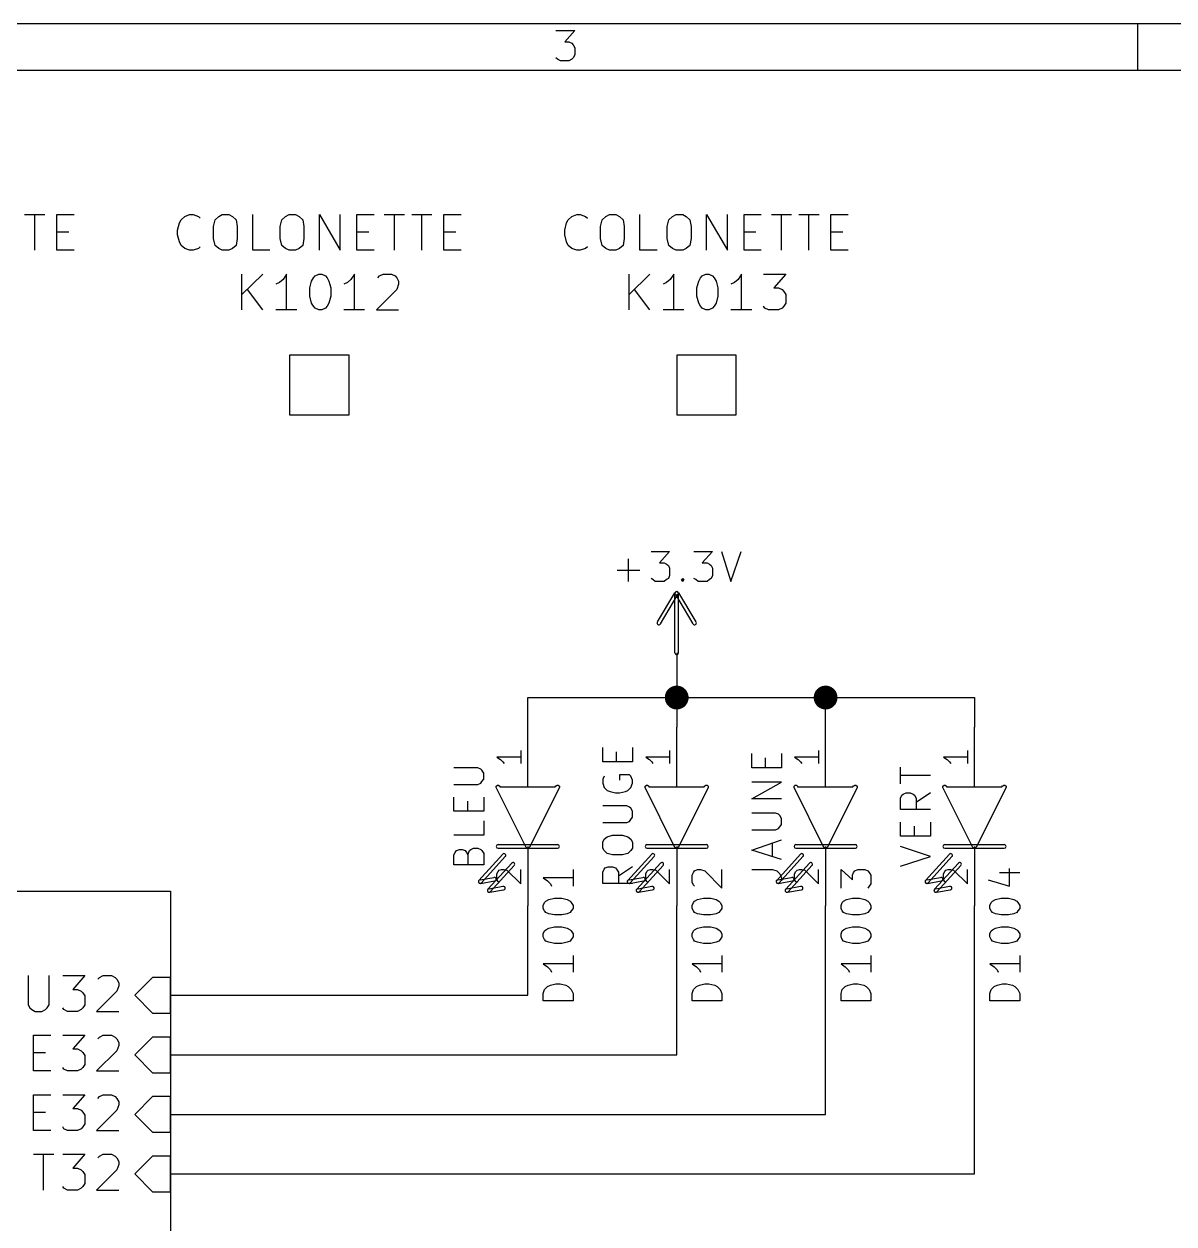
# Model space of a CAD drawing. Extents: x 10 to 287, y -200 to -10.
# Drawn here: x 112.5 to 161.5, y -61.2 to -10 of the extents above; entities that cross this region are included whole.
import ezdxf

# ---------------------------------------------------------------- set-up
doc = ezdxf.new("R2010")
doc.units = 0
doc.header["$MEASUREMENT"] = 0

msp = doc.modelspace()

# ---------------------------------------------------------------- linework, layer by layer
at = {"layer": 'Brown 2'}
for p, q in [((112.674, -50.5968), (112.674, -51.8414)), ((113.563, -51.8414), (113.563, -50.5968)), ((114.148, -50.5968), (115.087, -50.5968)), ((115.087, -50.5968), (114.579, -51.181)), ((115.722, -50.673), (115.875, -50.5968)), ((115.875, -50.5968), (116.23, -50.5968)), ((116.23, -50.5968), (116.383, -50.673)), ((114.579, -51.181), (114.783, -51.181)), ((114.783, -51.181), (114.935, -51.2572)), ((115.646, -50.7492), (115.722, -50.673)), ((116.383, -50.673), (116.459, -50.7492)), ((116.459, -50.7492), (116.535, -50.9016)), ((116.535, -51.0286), (116.459, -51.2572)), ((116.535, -50.9016), (116.535, -51.0286)), ((117.983, -50.673), (117.221, -51.435)), ((118.745, -50.673), (117.983, -50.673)), ((118.745, -52.197), (118.745, -50.673)), ((114.935, -51.2572), (115.011, -51.3334)), ((115.011, -51.3334), (115.087, -51.4604)), ((115.087, -51.4604), (115.087, -51.8414)), ((116.459, -51.2572), (115.595, -52.1208)), ((117.221, -51.435), (117.983, -52.197)), ((112.674, -51.8414), (112.751, -51.9684)), ((112.751, -51.9684), (112.827, -52.0446)), ((112.827, -52.0446), (112.979, -52.1208)), ((112.979, -52.1208), (113.259, -52.1208)), ((113.259, -52.1208), (113.411, -52.0446)), ((113.411, -52.0446), (113.487, -51.9684)), ((113.487, -51.9684), (113.563, -51.8414)), ((114.198, -52.0446), (114.148, -51.9684)), ((114.351, -52.1208), (114.198, -52.0446)), ((114.783, -52.1208), (114.351, -52.1208)), ((114.935, -52.0446), (114.783, -52.1208)), ((115.011, -51.9684), (114.935, -52.0446)), ((115.087, -51.8414), (115.011, -51.9684)), ((115.595, -52.1208), (116.535, -52.1208)), ((117.983, -52.197), (118.745, -52.197)), ((112.903, -54.6608), (112.903, -53.1368)), ((112.903, -53.1368), (113.64, -53.1368)), ((114.148, -53.1368), (115.087, -53.1368)), ((115.087, -53.1368), (114.579, -53.721)), ((115.646, -53.2892), (115.722, -53.213)), ((115.722, -53.213), (115.875, -53.1368)), ((115.875, -53.1368), (116.23, -53.1368)), ((116.23, -53.1368), (116.383, -53.213)), ((116.383, -53.213), (116.459, -53.2892)), ((117.983, -53.213), (117.221, -53.975)), ((118.745, -53.213), (117.983, -53.213)), ((118.745, -54.737), (118.745, -53.213)), ((114.579, -53.721), (114.783, -53.721)), ((114.783, -53.721), (114.935, -53.7972)), ((116.459, -53.2892), (116.535, -53.4416)), ((116.535, -53.5686), (116.459, -53.7972)), ((116.535, -53.4416), (116.535, -53.5686)), ((112.903, -53.8734), (113.411, -53.8734)), ((114.935, -53.7972), (115.011, -53.8734)), ((115.011, -53.8734), (115.087, -54.0004)), ((115.087, -54.0004), (115.087, -54.3814)), ((116.459, -53.7972), (115.595, -54.6608)), ((117.221, -53.975), (117.983, -54.737)), ((113.64, -54.6608), (112.903, -54.6608)), ((114.198, -54.5846), (114.148, -54.5084)), ((114.351, -54.6608), (114.198, -54.5846)), ((114.783, -54.6608), (114.351, -54.6608)), ((114.935, -54.5846), (114.783, -54.6608)), ((115.011, -54.5084), (114.935, -54.5846)), ((115.087, -54.3814), (115.011, -54.5084)), ((115.595, -54.6608), (116.535, -54.6608)), ((117.983, -54.737), (118.745, -54.737)), ((112.903, -57.2008), (112.903, -55.6768)), ((112.903, -55.6768), (113.64, -55.6768)), ((114.148, -55.6768), (115.087, -55.6768)), ((115.087, -55.6768), (114.579, -56.261)), ((115.646, -55.8292), (115.722, -55.753)), ((115.722, -55.753), (115.875, -55.6768)), ((115.875, -55.6768), (116.23, -55.6768)), ((116.23, -55.6768), (116.383, -55.753)), ((116.383, -55.753), (116.459, -55.8292)), ((117.983, -55.753), (117.221, -56.515)), ((118.745, -55.753), (117.983, -55.753)), ((118.745, -57.277), (118.745, -55.753)), ((114.579, -56.261), (114.783, -56.261)), ((114.783, -56.261), (114.935, -56.3372)), ((116.459, -55.8292), (116.535, -55.9816)), ((116.535, -56.1086), (116.459, -56.3372)), ((116.535, -55.9816), (116.535, -56.1086)), ((112.903, -56.4134), (113.411, -56.4134)), ((114.935, -56.3372), (115.011, -56.4134)), ((115.011, -56.4134), (115.087, -56.5404)), ((115.087, -56.5404), (115.087, -56.9214)), ((116.459, -56.3372), (115.595, -57.2008)), ((117.221, -56.515), (117.983, -57.277)), ((113.64, -57.2008), (112.903, -57.2008)), ((114.198, -57.1246), (114.148, -57.0484)), ((114.351, -57.2008), (114.198, -57.1246)), ((114.783, -57.2008), (114.351, -57.2008)), ((114.935, -57.1246), (114.783, -57.2008)), ((115.011, -57.0484), (114.935, -57.1246)), ((115.087, -56.9214), (115.011, -57.0484)), ((115.595, -57.2008), (116.535, -57.2008)), ((117.983, -57.277), (118.745, -57.277)), ((112.903, -58.2168), (113.767, -58.2168)), ((113.335, -59.7408), (113.335, -58.2168)), ((114.148, -58.2168), (115.087, -58.2168)), ((115.087, -58.2168), (114.579, -58.801)), ((115.646, -58.3692), (115.722, -58.293)), ((115.722, -58.293), (115.875, -58.2168)), ((115.875, -58.2168), (116.23, -58.2168)), ((116.23, -58.2168), (116.383, -58.293)), ((116.383, -58.293), (116.459, -58.3692)), ((117.983, -58.293), (117.221, -59.055)), ((118.745, -58.293), (117.983, -58.293)), ((118.745, -59.817), (118.745, -58.293)), ((114.579, -58.801), (114.783, -58.801)), ((114.783, -58.801), (114.935, -58.8772)), ((116.459, -58.3692), (116.535, -58.5216)), ((116.535, -58.6486), (116.459, -58.8772)), ((116.535, -58.5216), (116.535, -58.6486)), ((114.935, -58.8772), (115.011, -58.9534)), ((115.011, -58.9534), (115.087, -59.0804)), ((115.087, -59.0804), (115.087, -59.4614)), ((116.459, -58.8772), (115.595, -59.7408)), ((117.221, -59.055), (117.983, -59.817)), ((114.198, -59.6646), (114.148, -59.5884)), ((114.351, -59.7408), (114.198, -59.6646)), ((114.783, -59.7408), (114.351, -59.7408)), ((114.935, -59.6646), (114.783, -59.7408)), ((115.011, -59.5884), (114.935, -59.6646)), ((115.087, -59.4614), (115.011, -59.5884)), ((115.595, -59.7408), (116.535, -59.7408)), ((117.983, -59.817), (118.745, -59.817))]:
    msp.add_line(p, q, dxfattribs=at)
at = {"layer": 'Cyan 2'}
for p, q in [((112.522, -18.1356), (113.386, -18.1356)), ((112.954, -19.6596), (112.954, -18.1356)), ((113.894, -19.6596), (113.894, -18.1356)), ((113.894, -18.1356), (114.63, -18.1356)), ((119.126, -18.4912), (119.202, -18.3642)), ((119.202, -18.3642), (119.355, -18.2118)), ((119.355, -18.2118), (119.558, -18.1356)), ((119.558, -18.1356), (119.71, -18.1356)), ((119.71, -18.1356), (119.939, -18.2118)), ((119.939, -18.2118), (120.015, -18.288)), ((120.574, -18.6436), (120.65, -18.3642)), ((120.65, -18.3642), (120.802, -18.2118)), ((120.802, -18.2118), (120.955, -18.1356)), ((120.955, -18.1356), (121.234, -18.1356)), ((121.234, -18.1356), (121.387, -18.2118)), ((121.387, -18.2118), (121.539, -18.3642)), ((121.539, -18.3642), (121.59, -18.6436)), ((122.25, -19.6596), (122.25, -18.1356)), ((123.419, -18.6436), (123.495, -18.3642)), ((123.495, -18.3642), (123.647, -18.2118)), ((123.647, -18.2118), (123.8, -18.1356)), ((123.8, -18.1356), (124.079, -18.1356)), ((124.079, -18.1356), (124.231, -18.2118)), ((124.231, -18.2118), (124.384, -18.3642)), ((124.384, -18.3642), (124.435, -18.6436)), ((125.095, -19.6596), (125.095, -18.1356)), ((125.095, -18.1356), (125.984, -19.6596)), ((125.984, -19.6596), (125.984, -18.1356)), ((126.695, -19.6596), (126.695, -18.1356)), ((126.695, -18.1356), (127.432, -18.1356)), ((127.864, -18.1356), (128.727, -18.1356)), ((128.295, -19.6596), (128.295, -18.1356)), ((129.032, -18.1356), (129.896, -18.1356)), ((129.464, -19.6596), (129.464, -18.1356)), ((130.404, -19.6596), (130.404, -18.1356)), ((130.404, -18.1356), (131.14, -18.1356)), ((135.636, -18.4912), (135.712, -18.3642)), ((135.712, -18.3642), (135.865, -18.2118)), ((135.865, -18.2118), (136.068, -18.1356)), ((136.068, -18.1356), (136.22, -18.1356)), ((136.22, -18.1356), (136.449, -18.2118)), ((136.449, -18.2118), (136.525, -18.288)), ((137.084, -18.6436), (137.16, -18.3642)), ((137.16, -18.3642), (137.312, -18.2118)), ((137.312, -18.2118), (137.465, -18.1356)), ((137.465, -18.1356), (137.744, -18.1356)), ((137.744, -18.1356), (137.897, -18.2118)), ((137.897, -18.2118), (138.049, -18.3642)), ((138.049, -18.3642), (138.1, -18.6436)), ((138.76, -19.6596), (138.76, -18.1356)), ((139.929, -18.6436), (140.005, -18.3642)), ((140.005, -18.3642), (140.157, -18.2118)), ((140.157, -18.2118), (140.31, -18.1356)), ((140.31, -18.1356), (140.589, -18.1356)), ((140.589, -18.1356), (140.741, -18.2118)), ((140.741, -18.2118), (140.894, -18.3642)), ((140.894, -18.3642), (140.945, -18.6436)), ((141.605, -19.6596), (141.605, -18.1356)), ((141.605, -18.1356), (142.494, -19.6596)), ((142.494, -19.6596), (142.494, -18.1356)), ((143.205, -19.6596), (143.205, -18.1356)), ((143.205, -18.1356), (143.942, -18.1356)), ((144.374, -18.1356), (145.237, -18.1356)), ((144.805, -19.6596), (144.805, -18.1356)), ((145.542, -18.1356), (146.406, -18.1356)), ((145.974, -19.6596), (145.974, -18.1356)), ((146.914, -19.6596), (146.914, -18.1356)), ((146.914, -18.1356), (147.65, -18.1356)), ((113.894, -18.8722), (114.402, -18.8722)), ((119.05, -18.796), (119.126, -18.4912)), ((119.05, -18.9992), (119.05, -18.796)), ((120.574, -19.1516), (120.574, -18.6436)), ((121.59, -18.6436), (121.59, -19.1516)), ((123.419, -19.1516), (123.419, -18.6436)), ((124.435, -18.6436), (124.435, -19.1516)), ((126.695, -18.8722), (127.203, -18.8722)), ((130.404, -18.8722), (130.912, -18.8722)), ((135.56, -18.796), (135.636, -18.4912)), ((135.56, -18.9992), (135.56, -18.796)), ((137.084, -19.1516), (137.084, -18.6436)), ((138.1, -18.6436), (138.1, -19.1516)), ((139.929, -19.1516), (139.929, -18.6436)), ((140.945, -18.6436), (140.945, -19.1516)), ((143.205, -18.8722), (143.713, -18.8722)), ((146.914, -18.8722), (147.422, -18.8722)), ((119.126, -19.304), (119.05, -18.9992)), ((119.202, -19.4564), (119.126, -19.304)), ((120.65, -19.4564), (120.574, -19.1516)), ((121.59, -19.1516), (121.539, -19.4564)), ((123.495, -19.4564), (123.419, -19.1516)), ((124.435, -19.1516), (124.384, -19.4564)), ((135.636, -19.304), (135.56, -18.9992)), ((135.712, -19.4564), (135.636, -19.304)), ((137.16, -19.4564), (137.084, -19.1516)), ((138.1, -19.1516), (138.049, -19.4564)), ((140.005, -19.4564), (139.929, -19.1516)), ((140.945, -19.1516), (140.894, -19.4564)), ((114.63, -19.6596), (113.894, -19.6596)), ((119.355, -19.5834), (119.202, -19.4564)), ((119.558, -19.6596), (119.355, -19.5834)), ((119.71, -19.6596), (119.558, -19.6596)), ((119.939, -19.5834), (119.71, -19.6596)), ((120.015, -19.5072), (119.939, -19.5834)), ((120.802, -19.5834), (120.65, -19.4564)), ((120.955, -19.6596), (120.802, -19.5834)), ((121.234, -19.6596), (120.955, -19.6596)), ((121.387, -19.5834), (121.234, -19.6596)), ((121.539, -19.4564), (121.387, -19.5834)), ((122.987, -19.6596), (122.25, -19.6596)), ((123.647, -19.5834), (123.495, -19.4564)), ((123.8, -19.6596), (123.647, -19.5834)), ((124.079, -19.6596), (123.8, -19.6596)), ((124.231, -19.5834), (124.079, -19.6596)), ((124.384, -19.4564), (124.231, -19.5834)), ((127.432, -19.6596), (126.695, -19.6596)), ((131.14, -19.6596), (130.404, -19.6596)), ((135.865, -19.5834), (135.712, -19.4564)), ((136.068, -19.6596), (135.865, -19.5834)), ((136.22, -19.6596), (136.068, -19.6596)), ((136.449, -19.5834), (136.22, -19.6596)), ((136.525, -19.5072), (136.449, -19.5834)), ((137.312, -19.5834), (137.16, -19.4564)), ((137.465, -19.6596), (137.312, -19.5834)), ((137.744, -19.6596), (137.465, -19.6596)), ((137.897, -19.5834), (137.744, -19.6596)), ((138.049, -19.4564), (137.897, -19.5834)), ((139.497, -19.6596), (138.76, -19.6596)), ((140.157, -19.5834), (140.005, -19.4564)), ((140.31, -19.6596), (140.157, -19.5834)), ((140.589, -19.6596), (140.31, -19.6596)), ((140.741, -19.5834), (140.589, -19.6596)), ((140.894, -19.4564), (140.741, -19.5834)), ((143.942, -19.6596), (143.205, -19.6596)), ((147.65, -19.6596), (146.914, -19.6596)), ((121.793, -22.1996), (121.793, -20.6756)), ((122.682, -20.6756), (121.793, -21.5392)), ((123.546, -20.9042), (123.393, -21.0312)), ((123.698, -20.6756), (123.546, -20.9042)), ((123.698, -22.1996), (123.698, -20.6756)), ((124.689, -21.2598), (124.765, -20.9804)), ((124.765, -20.9804), (124.841, -20.828)), ((124.841, -20.828), (124.917, -20.7518)), ((124.917, -20.7518), (125.07, -20.6756)), ((125.07, -20.6756), (125.197, -20.6756)), ((125.197, -20.6756), (125.349, -20.7518)), ((125.349, -20.7518), (125.425, -20.828)), ((125.425, -20.828), (125.501, -20.9804)), ((125.501, -20.9804), (125.578, -21.2598)), ((126.441, -20.9042), (126.289, -21.0312)), ((126.594, -20.6756), (126.441, -20.9042)), ((126.594, -22.1996), (126.594, -20.6756)), ((127.584, -20.828), (127.66, -20.7518)), ((127.66, -20.7518), (127.813, -20.6756)), ((127.813, -20.6756), (128.168, -20.6756)), ((128.168, -20.6756), (128.321, -20.7518)), ((128.321, -20.7518), (128.397, -20.828)), ((128.397, -20.828), (128.473, -20.9804)), ((128.473, -20.9804), (128.473, -21.1074)), ((138.303, -22.1996), (138.303, -20.6756)), ((139.192, -20.6756), (138.303, -21.5392)), ((140.056, -20.9042), (139.903, -21.0312)), ((140.208, -20.6756), (140.056, -20.9042)), ((140.208, -22.1996), (140.208, -20.6756)), ((141.199, -21.2598), (141.275, -20.9804)), ((141.275, -20.9804), (141.351, -20.828)), ((141.351, -20.828), (141.427, -20.7518)), ((141.427, -20.7518), (141.58, -20.6756)), ((141.58, -20.6756), (141.707, -20.6756)), ((141.707, -20.6756), (141.859, -20.7518)), ((141.859, -20.7518), (141.935, -20.828)), ((141.935, -20.828), (142.011, -20.9804)), ((142.011, -20.9804), (142.088, -21.2598)), ((142.951, -20.9042), (142.799, -21.0312)), ((143.104, -20.6756), (142.951, -20.9042)), ((143.104, -22.1996), (143.104, -20.6756)), ((144.043, -20.6756), (144.983, -20.6756)), ((144.983, -20.6756), (144.475, -21.2598)), ((122.682, -22.1996), (122.022, -21.336)), ((123.393, -21.0312), (123.241, -21.1074)), ((124.689, -21.6154), (124.689, -21.2598)), ((125.578, -21.2598), (125.578, -21.6154)), ((126.289, -21.0312), (126.136, -21.1074)), ((128.397, -21.336), (127.533, -22.1996)), ((128.473, -21.1074), (128.397, -21.336)), ((139.192, -22.1996), (138.532, -21.336)), ((139.903, -21.0312), (139.751, -21.1074)), ((141.199, -21.6154), (141.199, -21.2598)), ((142.088, -21.2598), (142.088, -21.6154)), ((142.799, -21.0312), (142.646, -21.1074)), ((144.475, -21.2598), (144.678, -21.2598)), ((144.678, -21.2598), (144.831, -21.336)), ((144.831, -21.336), (144.907, -21.4122)), ((144.907, -21.4122), (144.983, -21.5392)), ((124.765, -21.9202), (124.689, -21.6154)), ((124.841, -22.0472), (124.765, -21.9202)), ((125.501, -21.9202), (125.425, -22.0472)), ((125.578, -21.6154), (125.501, -21.9202)), ((141.275, -21.9202), (141.199, -21.6154)), ((141.351, -22.0472), (141.275, -21.9202)), ((142.011, -21.9202), (141.935, -22.0472)), ((142.088, -21.6154), (142.011, -21.9202)), ((144.983, -21.9202), (144.907, -22.0472)), ((144.983, -21.5392), (144.983, -21.9202)), ((124.13, -22.1996), (123.241, -22.1996)), ((124.917, -22.1234), (124.841, -22.0472)), ((125.07, -22.1996), (124.917, -22.1234)), ((125.197, -22.1996), (125.07, -22.1996)), ((125.349, -22.1234), (125.197, -22.1996)), ((125.425, -22.0472), (125.349, -22.1234)), ((127.025, -22.1996), (126.136, -22.1996)), ((127.533, -22.1996), (128.473, -22.1996)), ((140.64, -22.1996), (139.751, -22.1996)), ((141.427, -22.1234), (141.351, -22.0472)), ((141.58, -22.1996), (141.427, -22.1234)), ((141.707, -22.1996), (141.58, -22.1996)), ((141.859, -22.1234), (141.707, -22.1996)), ((141.935, -22.0472), (141.859, -22.1234)), ((143.535, -22.1996), (142.646, -22.1996)), ((144.094, -22.1234), (144.043, -22.0472)), ((144.247, -22.1996), (144.094, -22.1234)), ((144.678, -22.1996), (144.247, -22.1996)), ((144.831, -22.1234), (144.678, -22.1996)), ((144.907, -22.0472), (144.831, -22.1234)), ((139.243, -32.512), (140.03, -32.512)), ((140.03, -32.512), (139.598, -32.9946)), ((141.072, -32.512), (141.859, -32.512)), ((141.859, -32.512), (141.427, -32.9946)), ((142.24, -32.512), (142.646, -33.782)), ((142.646, -33.782), (143.078, -32.512)), ((138.278, -33.782), (138.278, -32.8168)), ((139.598, -32.9946), (139.802, -32.9946)), ((139.802, -32.9946), (139.903, -33.0454)), ((139.903, -33.0454), (139.979, -33.0962)), ((139.979, -33.0962), (140.03, -33.2232)), ((140.03, -33.2232), (140.03, -33.528)), ((141.427, -32.9946), (141.63, -32.9946)), ((141.63, -32.9946), (141.732, -33.0454)), ((141.732, -33.0454), (141.808, -33.0962)), ((141.808, -33.0962), (141.859, -33.2232)), ((141.859, -33.2232), (141.859, -33.528)), ((137.795, -33.2994), (138.76, -33.2994)), ((139.319, -33.7058), (139.243, -33.655)), ((139.421, -33.782), (139.319, -33.7058)), ((139.903, -33.7058), (139.802, -33.782)), ((139.979, -33.655), (139.903, -33.7058)), ((140.03, -33.528), (139.979, -33.655)), ((140.538, -33.7058), (140.589, -33.655)), ((140.589, -33.782), (140.538, -33.7058)), ((140.589, -33.655), (140.64, -33.7058)), ((140.589, -33.655), (140.589, -33.782)), ((140.64, -33.7058), (140.589, -33.782)), ((141.148, -33.7058), (141.072, -33.655)), ((141.249, -33.782), (141.148, -33.7058)), ((141.732, -33.7058), (141.63, -33.782)), ((141.808, -33.655), (141.732, -33.7058)), ((141.859, -33.528), (141.808, -33.655)), ((139.802, -33.782), (139.421, -33.782)), ((141.63, -33.782), (141.249, -33.782)), ((137.185, -41.4782), (137.185, -40.8686)), ((138.455, -40.8686), (138.455, -41.4782)), ((137.77, -41.4782), (137.77, -41.0464)), ((143.535, -41.7322), (143.535, -41.1226)), ((144.12, -41.7322), (144.12, -41.3004)), ((144.805, -41.1226), (144.805, -41.7322)), ((131.851, -41.7322), (130.835, -41.7322)), ((131.978, -41.783), (131.851, -41.7322)), ((132.029, -41.8338), (131.978, -41.783)), ((132.105, -41.9608), (132.029, -41.8338)), ((132.105, -42.2148), (132.105, -41.9608)), ((138.455, -41.4782), (137.185, -41.4782)), ((144.805, -41.7322), (143.535, -41.7322)), ((149.885, -42.418), (149.885, -41.7068)), ((130.835, -42.4434), (131.851, -42.4434)), ((131.851, -42.4434), (131.978, -42.3926)), ((131.978, -42.3926), (132.029, -42.3164)), ((132.029, -42.3164), (132.105, -42.2148)), ((137.236, -42.0878), (137.185, -42.2148)), ((137.185, -42.2148), (137.185, -42.3926)), ((137.185, -42.3926), (137.236, -42.5704)), ((138.328, -42.037), (137.897, -42.037)), ((137.897, -42.037), (137.897, -42.2656)), ((138.379, -42.0878), (138.328, -42.037)), ((138.455, -42.2656), (138.379, -42.0878)), ((138.379, -42.5704), (138.455, -42.3926)), ((138.455, -42.3926), (138.455, -42.2656)), ((143.535, -43.053), (144.805, -42.3418)), ((144.805, -42.3418), (143.535, -42.3418)), ((151.155, -42.0624), (149.885, -42.0624)), ((130.835, -43.5864), (130.835, -42.9768)), ((132.105, -42.9768), (132.105, -43.5864)), ((137.236, -42.5704), (137.363, -42.6974)), ((137.363, -42.6974), (137.49, -42.7482)), ((137.49, -42.7482), (137.719, -42.799)), ((137.719, -42.799), (137.897, -42.799)), ((137.897, -42.799), (138.151, -42.7482)), ((138.151, -42.7482), (138.252, -42.6974)), ((138.252, -42.6974), (138.379, -42.5704)), ((149.885, -43.0276), (149.936, -42.9006)), ((149.936, -42.9006), (149.987, -42.8498)), ((149.987, -42.8498), (150.114, -42.799)), ((150.114, -42.799), (150.292, -42.799)), ((150.292, -42.799), (150.419, -42.8498)), ((150.419, -42.8498), (150.47, -42.9006)), ((150.47, -42.9006), (150.546, -43.0276)), ((151.155, -42.799), (150.546, -43.2054)), ((131.42, -43.5864), (131.42, -43.1546)), ((138.201, -43.3578), (137.185, -43.3578)), ((138.328, -43.4086), (138.201, -43.3578)), ((138.379, -43.4594), (138.328, -43.4086)), ((138.455, -43.5864), (138.379, -43.4594)), ((144.805, -43.053), (143.535, -43.053)), ((149.885, -43.5102), (149.885, -43.0276)), ((150.546, -43.0276), (150.546, -43.5102)), ((132.105, -43.5864), (130.835, -43.5864)), ((132.105, -43.9928), (132.105, -44.6024)), ((138.328, -44.0182), (138.379, -43.942)), ((138.379, -43.942), (138.455, -43.8404)), ((138.455, -43.8404), (138.455, -43.5864)), ((144.551, -43.6626), (143.535, -43.6626)), ((144.678, -43.7134), (144.551, -43.6626)), ((144.729, -43.7642), (144.678, -43.7134)), ((144.805, -43.8912), (144.729, -43.7642)), ((144.805, -44.1452), (144.805, -43.8912)), ((151.155, -43.5102), (149.885, -43.5102)), ((137.185, -44.069), (138.201, -44.069)), ((138.201, -44.069), (138.328, -44.0182)), ((143.535, -44.3738), (144.551, -44.3738)), ((144.551, -44.3738), (144.678, -44.323)), ((144.678, -44.323), (144.729, -44.2468)), ((144.729, -44.2468), (144.805, -44.1452)), ((149.885, -44.6532), (149.885, -44.0436)), ((150.47, -44.6532), (150.47, -44.2214)), ((151.155, -44.0436), (151.155, -44.6532)), ((132.105, -44.6024), (130.835, -44.6024)), ((137.185, -44.9072), (137.236, -44.7802)), ((137.185, -45.1612), (137.185, -44.9072)), ((137.236, -44.7802), (137.363, -44.6786)), ((137.363, -44.6786), (137.592, -44.6024)), ((137.592, -44.6024), (138.024, -44.6024)), ((138.024, -44.6024), (138.252, -44.6786)), ((138.252, -44.6786), (138.379, -44.7802)), ((138.379, -44.7802), (138.455, -44.9072)), ((138.455, -44.9072), (138.455, -45.1612)), ((143.535, -45.2374), (144.805, -44.8056)), ((144.424, -45.5168), (144.424, -44.9326)), ((151.155, -44.6532), (149.885, -44.6532)), ((130.835, -45.4406), (130.886, -45.339)), ((130.835, -45.8724), (130.835, -45.4406)), ((130.886, -45.339), (130.937, -45.2628)), ((130.937, -45.2628), (131.064, -45.212)), ((131.064, -45.212), (131.191, -45.212)), ((131.191, -45.212), (131.318, -45.2628)), ((131.318, -45.2628), (131.369, -45.339)), ((131.369, -45.339), (131.42, -45.4406)), ((131.42, -45.4406), (131.496, -45.2628)), ((131.42, -45.4406), (131.42, -45.8724)), ((131.496, -45.2628), (131.547, -45.212)), ((131.547, -45.212), (131.674, -45.1612)), ((131.674, -45.1612), (131.851, -45.1612)), ((131.851, -45.1612), (131.978, -45.212)), ((131.978, -45.212), (132.029, -45.2628)), ((132.029, -45.2628), (132.105, -45.3898)), ((132.105, -45.3898), (132.105, -45.8724)), ((137.236, -45.2628), (137.185, -45.1612)), ((137.363, -45.3898), (137.236, -45.2628)), ((137.592, -45.4406), (137.363, -45.3898)), ((138.024, -45.4406), (137.592, -45.4406)), ((138.252, -45.3898), (138.024, -45.4406)), ((138.379, -45.2628), (138.252, -45.3898)), ((138.455, -45.1612), (138.379, -45.2628)), ((144.805, -45.6438), (143.535, -45.2374)), ((151.155, -45.5168), (149.885, -45.085)), ((149.885, -45.9232), (151.155, -45.5168)), ((132.105, -45.8724), (130.835, -45.8724)), ((137.185, -46.1772), (137.236, -46.0502)), ((137.236, -46.0502), (137.287, -45.9994)), ((137.287, -45.9994), (137.414, -45.9486)), ((137.414, -45.9486), (137.592, -45.9486)), ((137.592, -45.9486), (137.719, -45.9994)), ((137.719, -45.9994), (137.77, -46.0502)), ((137.77, -46.0502), (137.846, -46.1772)), ((138.455, -45.9486), (137.846, -46.355)), ((154.534, -46.7868), (154.534, -46.0248)), ((135.915, -46.4312), (134.645, -46.4312)), ((134.645, -46.4312), (134.823, -46.5582)), ((134.823, -46.5582), (134.95, -46.6852)), ((135.915, -46.0756), (135.915, -46.7868)), ((137.185, -46.6598), (137.185, -46.1772)), ((137.846, -46.1772), (137.846, -46.6598)), ((140.995, -46.3042), (141.046, -46.2026)), ((140.995, -46.609), (140.995, -46.3042)), ((141.046, -46.2026), (141.097, -46.1264)), ((141.097, -46.1264), (141.224, -46.0756)), ((141.224, -46.0756), (141.351, -46.0756)), ((141.351, -46.0756), (141.529, -46.1264)), ((141.529, -46.1264), (142.265, -46.863)), ((142.265, -46.863), (142.265, -46.0756)), ((143.535, -46.0756), (144.424, -46.0756)), ((144.424, -46.0756), (144.602, -46.1264)), ((144.602, -46.1264), (144.729, -46.2534)), ((144.729, -46.2534), (144.805, -46.4312)), ((144.805, -46.4312), (144.805, -46.5582)), ((147.345, -46.863), (147.345, -46.0756)), ((147.345, -46.0756), (147.828, -46.5074)), ((147.828, -46.3042), (147.879, -46.2026)), ((147.828, -46.5074), (147.828, -46.3042)), ((147.879, -46.2026), (147.93, -46.1264)), ((147.93, -46.1264), (148.057, -46.0756)), ((148.057, -46.0756), (148.361, -46.0756)), ((148.361, -46.0756), (148.488, -46.1264)), ((148.488, -46.1264), (148.539, -46.2026)), ((148.539, -46.2026), (148.615, -46.3042)), ((148.615, -46.3042), (148.615, -46.6852)), ((153.619, -46.5074), (154.534, -46.7868)), ((154.102, -46.2026), (154.965, -46.2026)), ((134.95, -46.6852), (135.001, -46.7868)), ((138.455, -46.6598), (137.185, -46.6598)), ((141.046, -46.736), (140.995, -46.609)), ((141.097, -46.7868), (141.046, -46.736)), ((148.539, -46.7868), (148.488, -46.863)), ((148.615, -46.6852), (148.539, -46.7868)), ((134.645, -47.5996), (134.696, -47.4726)), ((134.696, -47.4726), (134.747, -47.4218)), ((134.747, -47.4218), (134.874, -47.3456)), ((134.874, -47.3456), (135.128, -47.2948)), ((135.128, -47.2948), (135.433, -47.2948)), ((135.433, -47.2948), (135.661, -47.3456)), ((135.661, -47.3456), (135.788, -47.4218)), ((135.788, -47.4218), (135.839, -47.4726)), ((135.839, -47.4726), (135.915, -47.5996)), ((140.995, -47.5996), (141.046, -47.4726)), ((141.046, -47.4726), (141.097, -47.4218)), ((141.097, -47.4218), (141.224, -47.3456)), ((141.224, -47.3456), (141.478, -47.2948)), ((141.478, -47.2948), (141.783, -47.2948)), ((141.783, -47.2948), (142.011, -47.3456)), ((142.011, -47.3456), (142.138, -47.4218)), ((142.138, -47.4218), (142.189, -47.4726)), ((142.189, -47.4726), (142.265, -47.5996)), ((147.345, -47.5996), (147.396, -47.4726)), ((147.396, -47.4726), (147.447, -47.4218)), ((147.447, -47.4218), (147.574, -47.3456)), ((147.574, -47.3456), (147.828, -47.2948)), ((147.828, -47.2948), (148.133, -47.2948)), ((148.133, -47.2948), (148.361, -47.3456)), ((148.361, -47.3456), (148.488, -47.4218)), ((148.488, -47.4218), (148.539, -47.4726)), ((148.539, -47.4726), (148.615, -47.5996)), ((153.695, -47.5996), (153.746, -47.4726)), ((153.746, -47.4726), (153.797, -47.4218)), ((153.797, -47.4218), (153.924, -47.3456)), ((153.924, -47.3456), (154.178, -47.2948)), ((154.178, -47.2948), (154.483, -47.2948)), ((154.483, -47.2948), (154.711, -47.3456)), ((154.711, -47.3456), (154.838, -47.4218)), ((154.838, -47.4218), (154.889, -47.4726)), ((154.889, -47.4726), (154.965, -47.5996)), ((134.645, -47.7266), (134.645, -47.5996)), ((134.696, -47.8282), (134.645, -47.7266)), ((134.747, -47.9044), (134.696, -47.8282)), ((134.874, -47.9552), (134.747, -47.9044)), ((135.128, -48.006), (134.874, -47.9552)), ((135.433, -48.006), (135.128, -48.006)), ((135.661, -47.9552), (135.433, -48.006)), ((135.788, -47.9044), (135.661, -47.9552)), ((135.839, -47.8282), (135.788, -47.9044)), ((135.915, -47.7266), (135.839, -47.8282)), ((135.915, -47.5996), (135.915, -47.7266)), ((140.995, -47.7266), (140.995, -47.5996)), ((141.046, -47.8282), (140.995, -47.7266)), ((141.097, -47.9044), (141.046, -47.8282)), ((141.224, -47.9552), (141.097, -47.9044)), ((141.478, -48.006), (141.224, -47.9552)), ((141.783, -48.006), (141.478, -48.006)), ((142.011, -47.9552), (141.783, -48.006)), ((142.138, -47.9044), (142.011, -47.9552)), ((142.189, -47.8282), (142.138, -47.9044)), ((142.265, -47.7266), (142.189, -47.8282)), ((142.265, -47.5996), (142.265, -47.7266)), ((147.345, -47.7266), (147.345, -47.5996)), ((147.396, -47.8282), (147.345, -47.7266)), ((147.447, -47.9044), (147.396, -47.8282)), ((147.574, -47.9552), (147.447, -47.9044)), ((147.828, -48.006), (147.574, -47.9552)), ((148.133, -48.006), (147.828, -48.006)), ((148.361, -47.9552), (148.133, -48.006)), ((148.488, -47.9044), (148.361, -47.9552)), ((148.539, -47.8282), (148.488, -47.9044)), ((148.615, -47.7266), (148.539, -47.8282)), ((148.615, -47.5996), (148.615, -47.7266)), ((153.695, -47.7266), (153.695, -47.5996)), ((153.746, -47.8282), (153.695, -47.7266)), ((153.797, -47.9044), (153.746, -47.8282)), ((153.924, -47.9552), (153.797, -47.9044)), ((154.178, -48.006), (153.924, -47.9552)), ((154.483, -48.006), (154.178, -48.006)), ((154.711, -47.9552), (154.483, -48.006)), ((154.838, -47.9044), (154.711, -47.9552)), ((154.889, -47.8282), (154.838, -47.9044)), ((154.965, -47.7266), (154.889, -47.8282)), ((154.965, -47.5996), (154.965, -47.7266)), ((134.747, -48.641), (134.874, -48.5648)), ((134.874, -48.5648), (135.128, -48.514)), ((135.128, -48.514), (135.433, -48.514)), ((135.433, -48.514), (135.661, -48.5648)), ((135.661, -48.5648), (135.788, -48.641)), ((141.097, -48.641), (141.224, -48.5648)), ((141.224, -48.5648), (141.478, -48.514)), ((141.478, -48.514), (141.783, -48.514)), ((141.783, -48.514), (142.011, -48.5648)), ((142.011, -48.5648), (142.138, -48.641)), ((147.447, -48.641), (147.574, -48.5648)), ((147.574, -48.5648), (147.828, -48.514)), ((147.828, -48.514), (148.133, -48.514)), ((148.133, -48.514), (148.361, -48.5648)), ((148.361, -48.5648), (148.488, -48.641)), ((153.797, -48.641), (153.924, -48.5648)), ((153.924, -48.5648), (154.178, -48.514)), ((154.178, -48.514), (154.483, -48.514)), ((154.483, -48.514), (154.711, -48.5648)), ((154.711, -48.5648), (154.838, -48.641)), ((134.645, -48.8188), (134.696, -48.6918)), ((134.645, -48.9458), (134.645, -48.8188)), ((134.696, -49.0474), (134.645, -48.9458)), ((134.696, -48.6918), (134.747, -48.641)), ((134.747, -49.1236), (134.696, -49.0474)), ((134.874, -49.1744), (134.747, -49.1236)), ((135.788, -49.1236), (135.661, -49.1744)), ((135.788, -48.641), (135.839, -48.6918)), ((135.839, -49.0474), (135.788, -49.1236)), ((135.839, -48.6918), (135.915, -48.8188)), ((135.915, -48.9458), (135.839, -49.0474)), ((135.915, -48.8188), (135.915, -48.9458)), ((140.995, -48.8188), (141.046, -48.6918)), ((140.995, -48.9458), (140.995, -48.8188)), ((141.046, -49.0474), (140.995, -48.9458)), ((141.046, -48.6918), (141.097, -48.641)), ((141.097, -49.1236), (141.046, -49.0474)), ((141.224, -49.1744), (141.097, -49.1236)), ((142.138, -49.1236), (142.011, -49.1744)), ((142.138, -48.641), (142.189, -48.6918)), ((142.189, -49.0474), (142.138, -49.1236)), ((142.189, -48.6918), (142.265, -48.8188)), ((142.265, -48.9458), (142.189, -49.0474)), ((142.265, -48.8188), (142.265, -48.9458)), ((147.345, -48.8188), (147.396, -48.6918)), ((147.345, -48.9458), (147.345, -48.8188)), ((147.396, -49.0474), (147.345, -48.9458)), ((147.396, -48.6918), (147.447, -48.641)), ((147.447, -49.1236), (147.396, -49.0474)), ((147.574, -49.1744), (147.447, -49.1236)), ((148.488, -49.1236), (148.361, -49.1744)), ((148.488, -48.641), (148.539, -48.6918)), ((148.539, -49.0474), (148.488, -49.1236)), ((148.539, -48.6918), (148.615, -48.8188)), ((148.615, -48.9458), (148.539, -49.0474)), ((148.615, -48.8188), (148.615, -48.9458)), ((153.695, -48.8188), (153.746, -48.6918)), ((153.695, -48.9458), (153.695, -48.8188)), ((153.746, -49.0474), (153.695, -48.9458)), ((153.746, -48.6918), (153.797, -48.641)), ((153.797, -49.1236), (153.746, -49.0474)), ((153.924, -49.1744), (153.797, -49.1236)), ((154.838, -49.1236), (154.711, -49.1744)), ((154.838, -48.641), (154.889, -48.6918)), ((154.889, -49.0474), (154.838, -49.1236)), ((154.889, -48.6918), (154.965, -48.8188)), ((154.965, -48.9458), (154.889, -49.0474)), ((154.965, -48.8188), (154.965, -48.9458)), ((135.128, -49.2252), (134.874, -49.1744)), ((135.433, -49.2252), (135.128, -49.2252)), ((135.661, -49.1744), (135.433, -49.2252)), ((141.478, -49.2252), (141.224, -49.1744)), ((141.783, -49.2252), (141.478, -49.2252)), ((142.011, -49.1744), (141.783, -49.2252)), ((147.828, -49.2252), (147.574, -49.1744)), ((148.133, -49.2252), (147.828, -49.2252)), ((148.361, -49.1744), (148.133, -49.2252)), ((154.178, -49.2252), (153.924, -49.1744)), ((154.483, -49.2252), (154.178, -49.2252)), ((154.711, -49.1744), (154.483, -49.2252)), ((135.915, -50.0888), (134.645, -50.0888)), ((134.645, -50.0888), (134.823, -50.2158)), ((135.915, -49.7332), (135.915, -50.4444)), ((142.265, -50.0888), (140.995, -50.0888)), ((140.995, -50.0888), (141.173, -50.2158)), ((142.265, -49.7332), (142.265, -50.4444)), ((148.615, -50.0888), (147.345, -50.0888)), ((147.345, -50.0888), (147.523, -50.2158)), ((148.615, -49.7332), (148.615, -50.4444)), ((154.965, -50.0888), (153.695, -50.0888)), ((153.695, -50.0888), (153.873, -50.2158)), ((154.965, -49.7332), (154.965, -50.4444)), ((134.823, -50.2158), (134.95, -50.3428)), ((134.95, -50.3428), (135.001, -50.4444)), ((141.173, -50.2158), (141.3, -50.3428)), ((141.3, -50.3428), (141.351, -50.4444)), ((147.523, -50.2158), (147.65, -50.3428)), ((147.65, -50.3428), (147.701, -50.4444)), ((153.873, -50.2158), (154, -50.3428)), ((154, -50.3428), (154.051, -50.4444)), ((134.645, -51.3588), (134.696, -51.181)), ((134.696, -51.181), (134.823, -51.054)), ((134.823, -51.054), (134.95, -51.0032)), ((134.95, -51.0032), (135.179, -50.9524)), ((135.179, -50.9524), (135.357, -50.9524)), ((135.357, -50.9524), (135.611, -51.0032)), ((135.611, -51.0032), (135.712, -51.054)), ((135.712, -51.054), (135.839, -51.181)), ((135.839, -51.181), (135.915, -51.3588)), ((140.995, -51.3588), (141.046, -51.181)), ((141.046, -51.181), (141.173, -51.054)), ((141.173, -51.054), (141.3, -51.0032)), ((141.3, -51.0032), (141.529, -50.9524)), ((141.529, -50.9524), (141.707, -50.9524)), ((141.707, -50.9524), (141.961, -51.0032)), ((141.961, -51.0032), (142.062, -51.054)), ((142.062, -51.054), (142.189, -51.181)), ((142.189, -51.181), (142.265, -51.3588)), ((147.345, -51.3588), (147.396, -51.181)), ((147.396, -51.181), (147.523, -51.054)), ((147.523, -51.054), (147.65, -51.0032)), ((147.65, -51.0032), (147.879, -50.9524)), ((147.879, -50.9524), (148.057, -50.9524)), ((148.057, -50.9524), (148.311, -51.0032)), ((148.311, -51.0032), (148.412, -51.054)), ((148.412, -51.054), (148.539, -51.181)), ((148.539, -51.181), (148.615, -51.3588)), ((153.695, -51.3588), (153.746, -51.181)), ((153.746, -51.181), (153.873, -51.054)), ((153.873, -51.054), (154, -51.0032)), ((154, -51.0032), (154.229, -50.9524)), ((154.229, -50.9524), (154.407, -50.9524)), ((154.407, -50.9524), (154.661, -51.0032)), ((154.661, -51.0032), (154.762, -51.054)), ((154.762, -51.054), (154.889, -51.181)), ((154.889, -51.181), (154.965, -51.3588)), ((134.645, -51.6636), (134.645, -51.3588)), ((135.915, -51.6636), (134.645, -51.6636)), ((135.915, -51.3588), (135.915, -51.6636)), ((140.995, -51.6636), (140.995, -51.3588)), ((142.265, -51.6636), (140.995, -51.6636)), ((142.265, -51.3588), (142.265, -51.6636)), ((147.345, -51.6636), (147.345, -51.3588)), ((148.615, -51.6636), (147.345, -51.6636)), ((148.615, -51.3588), (148.615, -51.6636)), ((153.695, -51.6636), (153.695, -51.3588)), ((154.965, -51.6636), (153.695, -51.6636)), ((154.965, -51.3588), (154.965, -51.6636))]:
    msp.add_line(p, q, dxfattribs=at)
at = {"layer": 'Green 2'}
for p, q in [((140.335, -36.83), (140.335, -40.005)), ((133.985, -40.005), (133.985, -38.735)), ((133.985, -38.735), (153.035, -38.735)), ((146.685, -40.005), (146.685, -38.735)), ((153.035, -38.735), (153.035, -40.005)), ((133.985, -51.435), (133.985, -47.625)), ((140.335, -53.975), (140.335, -47.625)), ((146.685, -56.515), (146.685, -47.625)), ((153.035, -59.055), (153.035, -47.625)), ((118.745, -51.435), (133.985, -51.435)), ((118.745, -53.975), (140.335, -53.975)), ((118.745, -56.515), (146.685, -56.515)), ((118.745, -59.055), (153.035, -59.055))]:
    msp.add_line(p, q, dxfattribs=at)
at = {"layer": 'Green 2', "const_width": 0.508}
for points in [[(140.081, -38.735, 1), (140.589, -38.735, 1)], [(146.431, -38.735, 1), (146.939, -38.735, 1)]]:
    msp.add_lwpolyline(points, format="xyb", close=True, dxfattribs=at)
at = {"layer": 'Magenta 2'}
for p, q in [((78.105, -46.99), (118.745, -46.99)), ((118.745, -46.99), (118.745, -188.595))]:
    msp.add_line(p, q, dxfattribs=at)
at = {"layer": 'Red 2'}
for p, q in [((286.995, -10.0076), (10.0076, -10.0076)), ((159.995, -11.9888), (159.995, -10.0076)), ((135.179, -10.287), (135.992, -10.287)), ((135.992, -10.287), (135.56, -10.7696)), ((135.56, -10.7696), (135.738, -10.7696)), ((135.738, -10.7696), (135.865, -10.8204)), ((135.865, -10.8204), (135.915, -10.8966)), ((135.915, -10.8966), (135.992, -11.0236)), ((135.992, -11.0236), (135.992, -11.3284)), ((135.255, -11.5062), (135.179, -11.4554)), ((135.382, -11.5824), (135.255, -11.5062)), ((135.738, -11.5824), (135.382, -11.5824)), ((135.865, -11.5062), (135.738, -11.5824)), ((135.915, -11.4554), (135.865, -11.5062)), ((135.992, -11.3284), (135.915, -11.4554)), ((285.013, -11.9888), (11.9888, -11.9888)), ((123.825, -24.13), (123.825, -26.67)), ((126.365, -24.13), (123.825, -24.13)), ((126.365, -26.67), (126.365, -24.13)), ((140.335, -24.13), (140.335, -26.67)), ((142.875, -24.13), (140.335, -24.13)), ((142.875, -26.67), (142.875, -24.13)), ((123.825, -26.67), (126.365, -26.67)), ((140.335, -26.67), (142.875, -26.67)), ((139.522, -35.5092), (140.259, -34.2646)), ((140.259, -36.83), (140.259, -34.29)), ((140.411, -34.2646), (141.148, -35.5092)), ((140.411, -36.83), (140.411, -34.29)), ((139.649, -35.5854), (140.386, -34.3408)), ((140.284, -34.3408), (141.021, -35.5854)), ((133.985, -42.545), (133.985, -40.005)), ((140.335, -42.545), (140.335, -40.005)), ((146.685, -42.545), (146.685, -40.005)), ((153.035, -42.545), (153.035, -40.005)), ((133.68, -41.275), (132.664, -41.275)), ((132.664, -41.275), (132.817, -41.3766)), ((132.817, -41.3766), (132.918, -41.4782)), ((133.68, -40.9956), (133.68, -41.5544)), ((140.03, -41.275), (139.014, -41.275)), ((139.014, -41.275), (139.167, -41.3766)), ((139.167, -41.3766), (139.268, -41.4782)), ((140.03, -40.9956), (140.03, -41.5544)), ((146.38, -41.275), (145.364, -41.275)), ((145.364, -41.275), (145.517, -41.3766)), ((145.517, -41.3766), (145.618, -41.4782)), ((146.38, -40.9956), (146.38, -41.5544)), ((152.73, -41.275), (151.714, -41.275)), ((151.714, -41.275), (151.867, -41.3766)), ((151.867, -41.3766), (151.968, -41.4782)), ((152.73, -40.9956), (152.73, -41.5544)), ((132.918, -41.4782), (132.969, -41.5544)), ((139.268, -41.4782), (139.319, -41.5544)), ((145.618, -41.4782), (145.669, -41.5544)), ((151.968, -41.4782), (152.019, -41.5544)), ((132.639, -42.5196), (132.69, -42.4688)), ((132.69, -42.4688), (132.74, -42.4688)), ((132.74, -42.4688), (132.791, -42.5196)), ((135.204, -42.4942), (135.23, -42.4688)), ((135.23, -42.4688), (135.28, -42.4688)), ((135.28, -42.4688), (135.331, -42.5196)), ((138.989, -42.5196), (139.04, -42.4688)), ((139.04, -42.4688), (139.09, -42.4688)), ((139.09, -42.4688), (139.141, -42.5196)), ((141.554, -42.4942), (141.58, -42.4688)), ((141.58, -42.4688), (141.63, -42.4688)), ((141.63, -42.4688), (141.681, -42.5196)), ((145.339, -42.5196), (145.39, -42.4688)), ((145.39, -42.4688), (145.44, -42.4688)), ((145.44, -42.4688), (145.491, -42.5196)), ((147.904, -42.4942), (147.93, -42.4688)), ((147.93, -42.4688), (147.98, -42.4688)), ((147.98, -42.4688), (148.031, -42.5196)), ((151.689, -42.5196), (151.74, -42.4688)), ((151.74, -42.4688), (151.79, -42.4688)), ((151.79, -42.4688), (151.841, -42.5196)), ((154.254, -42.4942), (154.28, -42.4688)), ((154.28, -42.4688), (154.33, -42.4688)), ((154.33, -42.4688), (154.381, -42.5196)), ((132.639, -42.5704), (132.639, -42.5196)), ((133.909, -45.1358), (132.639, -42.5704)), ((132.791, -42.5196), (132.791, -42.545)), ((132.791, -42.545), (135.153, -42.545)), ((135.331, -42.5704), (134.061, -45.1104)), ((135.153, -42.545), (135.179, -42.4942)), ((135.179, -42.4942), (135.204, -42.4942)), ((135.331, -42.5196), (135.331, -42.5704)), ((138.989, -42.5704), (138.989, -42.5196)), ((140.259, -45.1358), (138.989, -42.5704)), ((139.141, -42.5196), (139.141, -42.545)), ((139.141, -42.545), (141.503, -42.545)), ((141.681, -42.5704), (140.411, -45.1104)), ((141.503, -42.545), (141.529, -42.4942)), ((141.529, -42.4942), (141.554, -42.4942)), ((141.681, -42.5196), (141.681, -42.5704)), ((145.339, -42.5704), (145.339, -42.5196)), ((146.609, -45.1358), (145.339, -42.5704)), ((145.491, -42.5196), (145.491, -42.545)), ((145.491, -42.545), (147.853, -42.545)), ((148.031, -42.5704), (146.761, -45.1104)), ((147.853, -42.545), (147.879, -42.4942)), ((147.879, -42.4942), (147.904, -42.4942)), ((148.031, -42.5196), (148.031, -42.5704)), ((151.689, -42.5704), (151.689, -42.5196)), ((152.959, -45.1358), (151.689, -42.5704)), ((151.841, -42.5196), (151.841, -42.545)), ((151.841, -42.545), (154.203, -42.545)), ((154.381, -42.5704), (153.111, -45.1104)), ((154.203, -42.545), (154.229, -42.4942)), ((154.229, -42.4942), (154.254, -42.4942)), ((154.381, -42.5196), (154.381, -42.5704)), ((132.715, -45.0088), (135.255, -45.0088)), ((139.065, -45.0088), (141.605, -45.0088)), ((145.415, -45.0088), (147.955, -45.0088)), ((151.765, -45.0088), (154.305, -45.0088)), ((132.918, -45.4152), (131.902, -46.5328)), ((133.02, -45.5168), (132.004, -46.6344)), ((132.715, -45.1612), (135.255, -45.1612)), ((133.934, -45.1358), (133.909, -45.1358)), ((133.96, -45.1612), (133.934, -45.1358)), ((134.01, -45.1612), (133.96, -45.1612)), ((133.985, -45.085), (133.985, -47.625)), ((134.061, -45.1104), (134.01, -45.1612)), ((139.268, -45.4152), (138.252, -46.5328)), ((139.37, -45.5168), (138.354, -46.6344)), ((139.065, -45.1612), (141.605, -45.1612)), ((140.284, -45.1358), (140.259, -45.1358)), ((140.31, -45.1612), (140.284, -45.1358)), ((140.36, -45.1612), (140.31, -45.1612)), ((140.335, -45.085), (140.335, -47.625)), ((140.411, -45.1104), (140.36, -45.1612)), ((145.618, -45.4152), (144.602, -46.5328)), ((145.72, -45.5168), (144.704, -46.6344)), ((145.415, -45.1612), (147.955, -45.1612)), ((146.634, -45.1358), (146.609, -45.1358)), ((146.66, -45.1612), (146.634, -45.1358)), ((146.71, -45.1612), (146.66, -45.1612)), ((146.685, -45.085), (146.685, -47.625)), ((146.761, -45.1104), (146.71, -45.1612)), ((151.968, -45.4152), (150.952, -46.5328)), ((152.07, -45.5168), (151.054, -46.6344)), ((151.765, -45.1612), (154.305, -45.1612)), ((152.984, -45.1358), (152.959, -45.1358)), ((153.01, -45.1612), (152.984, -45.1358)), ((153.06, -45.1612), (153.01, -45.1612)), ((153.035, -45.085), (153.035, -47.625)), ((153.111, -45.1104), (153.06, -45.1612)), ((133.299, -45.7962), (132.283, -46.9138)), ((133.401, -45.8978), (132.385, -47.0154)), ((139.649, -45.7962), (138.633, -46.9138)), ((139.751, -45.8978), (138.735, -47.0154)), ((145.999, -45.7962), (144.983, -46.9138)), ((146.101, -45.8978), (145.085, -47.0154)), ((152.349, -45.7962), (151.333, -46.9138)), ((152.451, -45.8978), (151.435, -47.0154)), ((131.953, -46.5074), (132.537, -46.4058)), ((131.978, -46.6598), (132.563, -46.5582)), ((132.664, -46.2534), (132.715, -46.1518)), ((132.664, -46.5074), (132.664, -46.2534)), ((132.715, -46.5836), (132.664, -46.5074)), ((132.715, -46.1518), (132.766, -46.101)), ((132.766, -46.101), (132.867, -46.0756)), ((132.867, -46.0756), (132.969, -46.0756)), ((132.969, -46.0756), (133.096, -46.101)), ((133.096, -46.101), (133.68, -46.6852)), ((133.68, -46.6852), (133.68, -46.0756)), ((138.303, -46.5074), (138.887, -46.4058)), ((138.328, -46.6598), (138.913, -46.5582)), ((139.014, -46.2534), (139.065, -46.1518)), ((139.014, -46.5074), (139.014, -46.2534)), ((139.065, -46.5836), (139.014, -46.5074)), ((139.065, -46.1518), (139.116, -46.101)), ((139.116, -46.101), (139.217, -46.0756)), ((139.217, -46.0756), (139.319, -46.0756)), ((139.319, -46.0756), (139.446, -46.101)), ((139.446, -46.101), (140.03, -46.6852)), ((140.03, -46.6852), (140.03, -46.0756)), ((144.653, -46.5074), (145.237, -46.4058)), ((144.678, -46.6598), (145.263, -46.5582)), ((145.364, -46.2534), (145.415, -46.1518)), ((145.364, -46.5074), (145.364, -46.2534)), ((145.415, -46.5836), (145.364, -46.5074)), ((145.415, -46.1518), (145.466, -46.101)), ((145.466, -46.101), (145.567, -46.0756)), ((145.567, -46.0756), (145.669, -46.0756)), ((145.669, -46.0756), (145.796, -46.101)), ((145.796, -46.101), (146.38, -46.6852)), ((146.38, -46.6852), (146.38, -46.0756)), ((151.003, -46.5074), (151.587, -46.4058)), ((151.028, -46.6598), (151.613, -46.5582)), ((151.714, -46.2534), (151.765, -46.1518)), ((151.714, -46.5074), (151.714, -46.2534)), ((151.765, -46.5836), (151.714, -46.5074)), ((151.765, -46.1518), (151.816, -46.101)), ((151.816, -46.101), (151.917, -46.0756)), ((151.917, -46.0756), (152.019, -46.0756)), ((152.019, -46.0756), (152.146, -46.101)), ((152.146, -46.101), (152.73, -46.6852)), ((152.73, -46.6852), (152.73, -46.0756)), ((132.334, -46.8884), (132.918, -46.7868)), ((132.359, -47.0408), (132.944, -46.9392)), ((132.766, -46.6344), (132.715, -46.5836)), ((138.684, -46.8884), (139.268, -46.7868)), ((138.709, -47.0408), (139.294, -46.9392)), ((139.116, -46.6344), (139.065, -46.5836)), ((145.034, -46.8884), (145.618, -46.7868)), ((145.059, -47.0408), (145.644, -46.9392)), ((145.466, -46.6344), (145.415, -46.5836)), ((151.384, -46.8884), (151.968, -46.7868)), ((151.409, -47.0408), (151.994, -46.9392)), ((151.816, -46.6344), (151.765, -46.5836))]:
    msp.add_line(p, q, dxfattribs=at)
for centre, start, end in [((140.335, -34.29), 360, 540), ((140.335, -34.29), 30.9638, 210.964), ((140.335, -34.29), 329.036, 509.036), ((139.573, -35.56), 149.036, 329.036), ((141.097, -35.56), 210.964, 390.964), ((140.335, -36.83), 180, 360), ((132.715, -45.085), 90, 270), ((135.255, -45.085), 270, 450), ((139.065, -45.085), 90, 270), ((141.605, -45.085), 270, 450), ((145.415, -45.085), 90, 270), ((147.955, -45.085), 270, 450), ((151.765, -45.085), 90, 270), ((154.305, -45.085), 270, 450), ((132.969, -45.466), 318.366, 498.366), ((139.319, -45.466), 318.366, 498.366), ((145.669, -45.466), 318.366, 498.366), ((152.019, -45.466), 318.366, 498.366), ((133.35, -45.847), 318.366, 498.366), ((139.7, -45.847), 318.366, 498.366), ((146.05, -45.847), 318.366, 498.366), ((152.4, -45.847), 318.366, 498.366), ((131.953, -46.5836), 101.31, 281.31), ((131.953, -46.5836), 498.366, 678.366), ((132.563, -46.482), 281.31, 461.31), ((138.303, -46.5836), 101.31, 281.31), ((138.303, -46.5836), 498.366, 678.366), ((138.913, -46.482), 281.31, 461.31), ((144.653, -46.5836), 101.31, 281.31), ((144.653, -46.5836), 498.366, 678.366), ((145.263, -46.482), 281.31, 461.31), ((151.003, -46.5836), 101.31, 281.31), ((151.003, -46.5836), 498.366, 678.366), ((151.613, -46.482), 281.31, 461.31), ((132.334, -46.9646), 101.31, 281.31), ((132.334, -46.9646), 498.366, 678.366), ((132.944, -46.863), 281.31, 461.31), ((138.684, -46.9646), 101.31, 281.31), ((138.684, -46.9646), 498.366, 678.366), ((139.294, -46.863), 281.31, 461.31), ((145.034, -46.9646), 101.31, 281.31), ((145.034, -46.9646), 498.366, 678.366), ((145.644, -46.863), 281.31, 461.31), ((151.384, -46.9646), 101.31, 281.31), ((151.384, -46.9646), 498.366, 678.366), ((151.994, -46.863), 281.31, 461.31)]:
    msp.add_arc(centre, 0.0762, start, end, dxfattribs=at)

doc.saveas('drawing.dxf')
